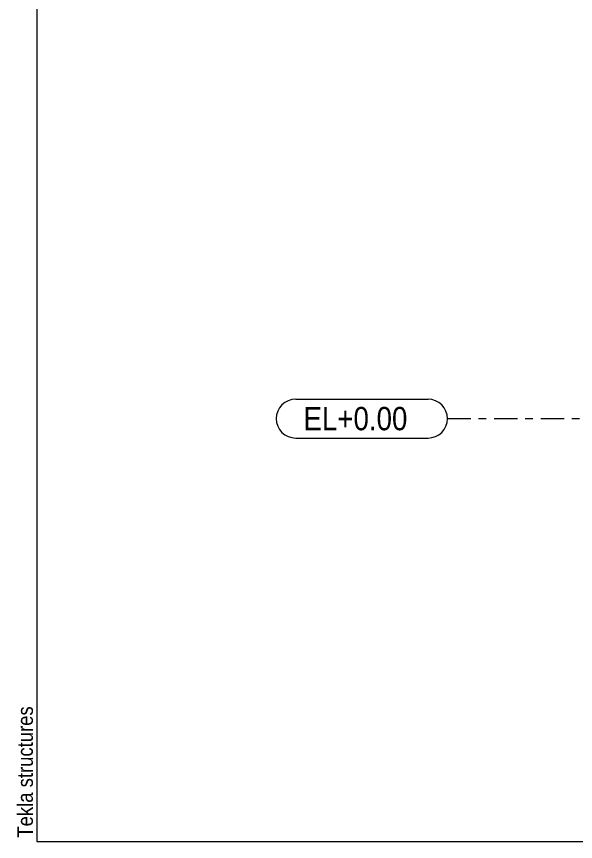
# Model space of a CAD drawing. Header units: millimetres. Extents: x -65 to 757, y -38 to 536.
# Drawn here: x -65.4 to 6.5, y -37.7 to 68.4 of the extents above; entities that cross this region are included whole.
import ezdxf

# ---------------------------------------------------------------- set-up
doc = ezdxf.new("R2010")
doc.units = ezdxf.units.MM
doc.linetypes.add('XKITLINE00', pattern=[0])
doc.linetypes.add('XKITLINE03', pattern=[6, 3, -1, 1, -1])
doc.layers.add('DrawingSheet', color=5, linetype='Continuous', lineweight=0)
doc.layers.add('S-grid', color=1, linetype='Continuous', lineweight=0)
doc.styles.add('ARIAL', font='ARIAL.TTF')

# ---------------------------------------------------------------- blocks, each defined once
blk = doc.blocks.new('*A473')
at = {"layer": 'DrawingSheet', "color": 5, "linetype": 'XKITLINE00', "lineweight": 0}
for p, q in [((-62.82, 536.27), (-62.82, -37.73)), ((-62.82, -37.73), (757.18, -37.73))]:
    blk.add_line(p, q, dxfattribs=at)
at = {"layer": 'DrawingSheet', "color": 5, "style": 'ARIAL', "width": 0.85}
blk.add_text('Tekla structures', height=2, rotation=90, dxfattribs=at).set_placement((-63.32, -37.23))
blk = doc.blocks.new('*A478')
at = {"layer": 'S-grid', "color": 1, "linetype": 'XKITLINE03', "lineweight": 0}
blk.add_line((-10, 16.67), (46.98, 16.67), dxfattribs=at)
at = {"layer": 'S-grid', "color": 3, "style": 'ARIAL', "width": 0.85}
blk.add_text('EL+0.00', height=3, dxfattribs=at).set_placement((-28.52, 15.17))
blk = doc.blocks.new('*A579')
at = {"layer": 'S-grid', "color": 1, "linetype": 'XKITLINE00', "lineweight": 0}
for p, q in [((-29.52, 19.17), (-12.5, 19.17)), ((-29.52, 14.17), (-12.5, 14.17))]:
    blk.add_line(p, q, dxfattribs=at)
for centre, start, end in [((-29.52, 16.67), 90, 270), ((-12.5, 16.67), 270, 90)]:
    blk.add_arc(centre, 2.5, start, end, dxfattribs=at)

msp = doc.modelspace()

# ---------------------------------------------------------------- block references
at = {"lineweight": 0}
for name in ['*A473', '*A579', '*A478']:
    msp.add_blockref(name, (0, 0), dxfattribs=at)

doc.saveas('drawing.dxf')
